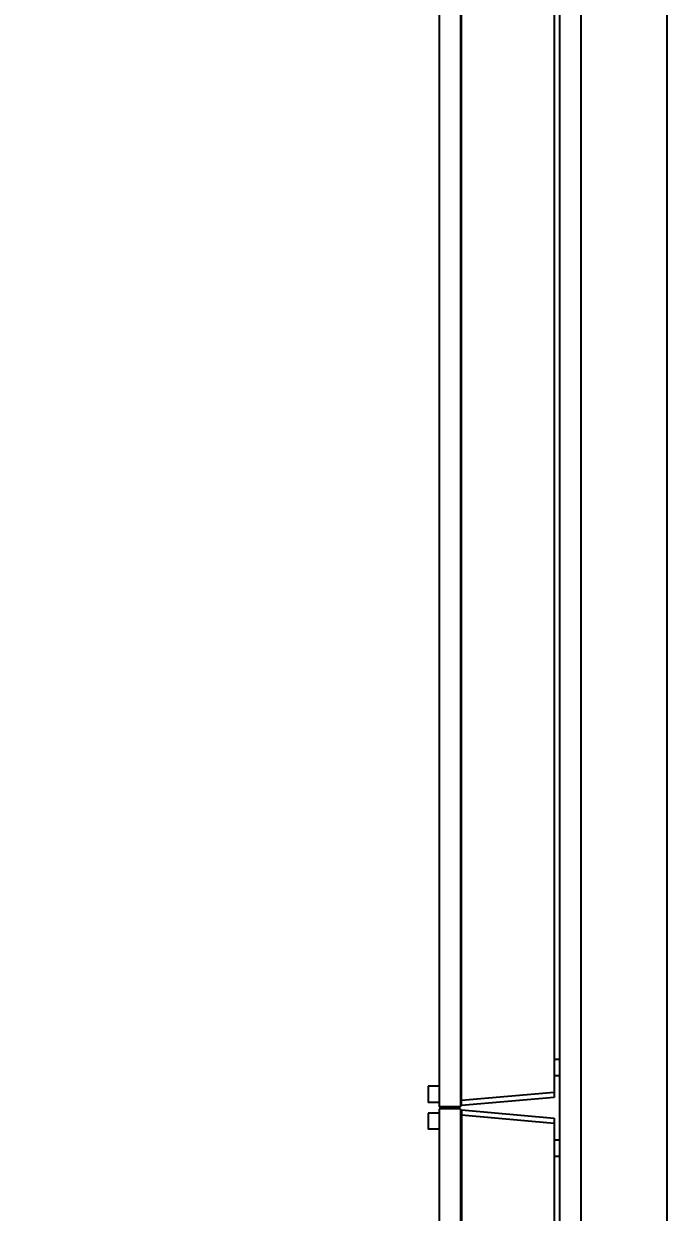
# Model space of a CAD drawing. Header units: millimetres. Extents: x -73584 to -37571, y -61249 to -50748.
# Drawn here: x -48357.3 to -48297.5, y -55120.4 to -55010 of the extents above; entities that cross this region are included whole.
import ezdxf

# ---------------------------------------------------------------- set-up
doc = ezdxf.new("R2010")
doc.units = ezdxf.units.MM
doc.header["$LTSCALE"] = 200
doc.header["$PDSIZE"] = -1
doc.layers.add('DIM', color=3, linetype='Continuous')
doc.styles.add('TSSD_Dimension', font='tssdeng.shx', dxfattribs={"width": 0.7, "bigfont": 'hztxt.shx'})
doc.dimstyles.new('TSSD_20_20', dxfattribs={"dimtxt": 60, "dimasz": 20, "dimexe": 20, "dimexo": 50, "dimgap": 20, "dimtad": 1, "dimdec": 0, "dimzin": 0, "dimdsep": 46, "dimtxsty": 'TSSD_Dimension', "dimblk": 'ARCHTICK', "dimcen": 0, "dimdle": 20, "dimclrt": 7, "dimadec": 0, "dimazin": 0, "dimtfac": 1, "dimtdec": 0, "dimtix": 1, "dimtmove": 2, "dimatfit": 3, "dimfxl": 1, "dimtolj": 1, "dimtzin": 0, "dimarcsym": 0})

# ---------------------------------------------------------------- blocks, each defined once
blk = doc.blocks.new('5569')
at = {"color": 7, "linetype": 'Continuous'}
for p, q in [((-46088.04, -54684.37), (-46088.04, -54934.17)), ((-46086.04, -54684.37), (-46086.04, -54934.17)), ((-46085.94, -54934.07), (-46085.94, -54684.47)), ((-46076.84, -54684.32), (-46076.84, -55184.22)), ((-46074.84, -55187.22), (-46074.84, -54684.32)), ((-46066.84, -55184.22), (-46066.84, -54684.32)), ((-46077.34, -54685.22), (-46077.34, -54933.31)), ((-46086.04, -54833.72), (-46085.94, -54833.62)), ((-46085.94, -54833.72), (-46086.04, -54833.72)), ((-46085.94, -54836.92), (-46086.04, -54836.92)), ((-46086.04, -54837.35), (-46085.94, -54837.35)), ((-46085.94, -54838.52), (-46086.04, -54838.52)), ((-46085.94, -54839.61), (-46086.04, -54839.61)), ((-46085.94, -54839.89), (-46086.04, -54839.89)), ((-46086.04, -54843.94), (-46085.94, -54843.94)), ((-46086.04, -54844.23), (-46085.94, -54844.23)), ((-46086.04, -54845.31), (-46085.94, -54845.31)), ((-46085.94, -54846.49), (-46086.04, -54846.49)), ((-46085.94, -54846.92), (-46086.04, -54846.92)), ((-46085.94, -54851.77), (-46086.04, -54851.77)), ((-46086.04, -54852.2), (-46085.94, -54852.2)), ((-46085.94, -54853.37), (-46086.04, -54853.37)), ((-46085.94, -54854.46), (-46086.04, -54854.46)), ((-46085.94, -54854.74), (-46086.04, -54854.74)), ((-46086.04, -54858.79), (-46085.94, -54858.79)), ((-46086.04, -54859.08), (-46085.94, -54859.08)), ((-46086.04, -54860.16), (-46085.94, -54860.16)), ((-46085.94, -54861.34), (-46086.04, -54861.34)), ((-46085.94, -54861.77), (-46086.04, -54861.77)), ((-46085.94, -54914.37), (-46086.04, -54914.37)), ((-46086.04, -54914.8), (-46085.94, -54914.8)), ((-46085.94, -54915.97), (-46086.04, -54915.97)), ((-46085.94, -54917.07), (-46086.04, -54917.07)), ((-46085.94, -54917.34), (-46086.04, -54917.34)), ((-46086.04, -54921.39), (-46085.94, -54921.39)), ((-46086.04, -54921.69), (-46085.94, -54921.69)), ((-46086.04, -54922.76), (-46085.94, -54922.76)), ((-46085.94, -54923.94), (-46086.04, -54923.94)), ((-46085.94, -54924.37), (-46086.04, -54924.37)), ((-46076.84, -54929.77), (-46077.34, -54929.77)), ((-46088.04, -54932.27), (-46089.04, -54932.27)), ((-46089.04, -54932.27), (-46089.04, -54933.77)), ((-46077.34, -54931.27), (-46076.84, -54931.27)), ((-46085.94, -54933.57), (-46077.34, -54932.82)), ((-46077.34, -54933.31), (-46085.94, -54934.07)), ((-46088.04, -54933.77), (-46089.04, -54933.77)), ((-46086.04, -54934.17), (-46088.04, -54934.17)), ((-46086.04, -54934.37), (-46088.04, -54934.37)), ((-46088.04, -54934.37), (-46088.04, -55184.17)), ((-46086.04, -54934.37), (-46086.04, -55184.17)), ((-46085.94, -54934.47), (-46077.34, -54935.22)), ((-46085.94, -54934.47), (-46085.94, -55184.07)), ((-46088.04, -54934.77), (-46089.04, -54934.77)), ((-46089.04, -54934.77), (-46089.04, -54936.27)), ((-46077.34, -54935.72), (-46085.94, -54934.96)), ((-46077.34, -54935.22), (-46077.34, -55183.31)), ((-46088.04, -54936.27), (-46089.04, -54936.27)), ((-46076.84, -54937.27), (-46077.34, -54937.27)), ((-46077.34, -54938.77), (-46076.84, -54938.77))]:
    blk.add_line(p, q, dxfattribs=at)
blk = doc.blocks.new('*U670')
at = {"layer": 'DIM', "color": 3}
blk.add_blockref('5569', (46037.07, 54931.02), dxfattribs=at)
blk = doc.blocks.new('*U671')
at = {"layer": 'DIM', "color": 0, "linetype": 'ByBlock', "lineweight": -2, "transparency": 16777216}
blk.add_blockref('*U670', (0, 0), dxfattribs=at)
blk = doc.blocks.new('_ArchTick')
at = {"color": 0, "linetype": 'ByBlock'}
blk.add_lwpolyline([(-0.7071, -0.7071, 0.5, 0.5, 0), (0.7071, 0.7071, 0.5, 0.5, 0)], format="xyseb", dxfattribs=at)
blk = doc.blocks.new('*D672')
at = {"layer": 'Defpoints', "color": 0, "transparency": 16777216}
for p in [(-48671.17, -54860.66), (-48307.71, -54860.66), (-48307.71, -55360.66)]:
    blk.add_point(p, dxfattribs=at)
at = {"layer": 'DIM', "color": 0, "lineweight": -2, "transparency": 16777216}
for p, q in [((-48671.17, -55380.66), (-48671.17, -54840.66)), ((-48357.71, -54860.66), (-48691.17, -54860.66)), ((-48357.71, -55360.66), (-48691.17, -55360.66))]:
    blk.add_line(p, q, dxfattribs=at)
at = {"layer": 'DIM', "color": 0, "lineweight": -2, "transparency": 16777216, "xscale": 20, "yscale": 20, "zscale": 20}
for p, rotation in [((-48671.17, -54860.66), 90), ((-48671.17, -55360.66), 270)]:
    blk.add_blockref('_ArchTick', p, dxfattribs=dict(at, rotation=rotation))
at = {"layer": 'DIM', "color": 7, "transparency": 16777216, "insert": (-48722.32, -55110.66), "char_height": 60, "attachment_point": 5, "rotation": 90, "style": 'TSSD_Dimension'}
blk.add_mtext('\\A1;500 [1\'-7 3/4"]', dxfattribs=at)
blk = doc.blocks.new('*D1379')
at = {"layer": 'Defpoints', "color": 0, "transparency": 16777216}
for p in [(-48990.72, -52360.81), (-48318.41, -52360.81), (-48298.69, -55500.66)]:
    blk.add_point(p, dxfattribs=at)
at = {"layer": 'DIM', "color": 0, "lineweight": -2, "transparency": 16777216}
for p, q in [((-48990.72, -55520.66), (-48990.72, -52340.81)), ((-48368.41, -52360.81), (-49010.72, -52360.81)), ((-48348.69, -55500.66), (-49010.72, -55500.66))]:
    blk.add_line(p, q, dxfattribs=at)
at = {"layer": 'DIM', "color": 0, "lineweight": -2, "transparency": 16777216, "xscale": 20, "yscale": 20, "zscale": 20}
for p, rotation in [((-48990.72, -52360.81), 90), ((-48990.72, -55500.66), 270)]:
    blk.add_blockref('_ArchTick', p, dxfattribs=dict(at, rotation=rotation))
at = {"layer": 'DIM', "color": 7, "transparency": 16777216, "insert": (-49041.87, -53930.73), "char_height": 60, "attachment_point": 5, "rotation": 90, "style": 'TSSD_Dimension'}
blk.add_mtext('\\A1;3140 [10\'-3 1/2"]', dxfattribs=at)

msp = doc.modelspace()

# ---------------------------------------------------------------- block references
at = {"layer": 'DIM', "color": 3}
msp.add_blockref('*U671', (-48267.725, -55107.458), dxfattribs=at)

# ---------------------------------------------------------------- dimensions: what is measured, and where the dimension line sits
at = {"layer": 'DIM'}
for base, p1, p2, picture, middle in [((-48990.716, -52360.808), (-48298.691, -55500.658), (-48318.409, -52360.808), '*D1379', (-49041.87, -53930.733)), ((-48671.166, -54860.658), (-48307.71, -55360.658), (-48307.71, -54860.658), '*D672', (-48722.319, -55110.658))]:
    dim = msp.add_linear_dim(base=base, p1=p1, p2=p2, angle=90, dimstyle='TSSD_20_20', dxfattribs=at)
    dim.commit()
    dim.dimension.update_dxf_attribs({"geometry": picture, "text_midpoint": middle})

doc.saveas('drawing.dxf')
